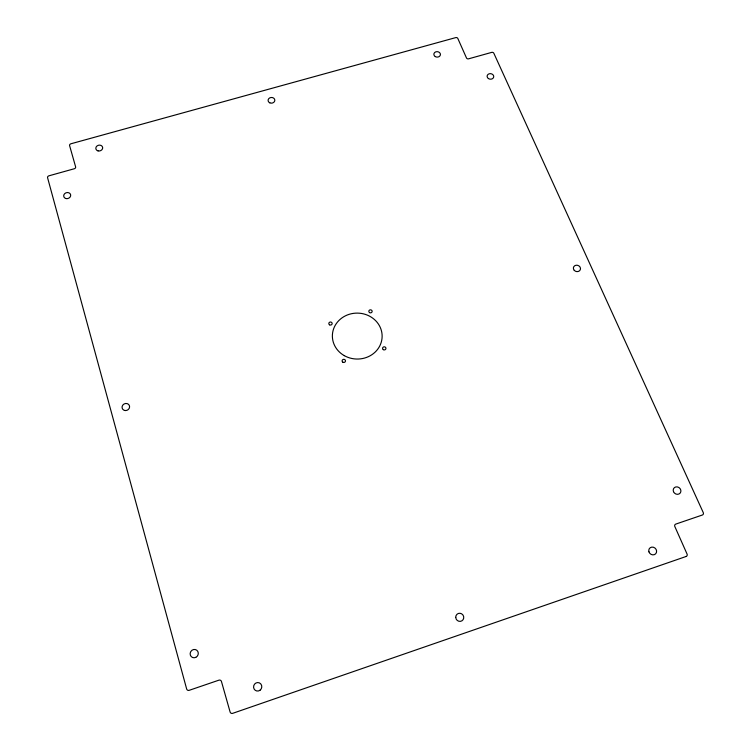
<?xml version="1.0" encoding="UTF-8"?>
<svg xmlns="http://www.w3.org/2000/svg" width="751" height="751" viewBox="0 0 751 751"><rect width="100%" height="100%" fill="white"/><g stroke="black" fill="none" stroke-linecap="round" stroke-linejoin="round"><path stroke-width="1.13" d="M686.085 556.491L232.679 713.337A2.178 2.056 -68.2 0 1 230.097 711.976L221.461 681.504A2.15 2.037 -63.4 0 0 218.916 680.162L189.196 690.319A2.159 2.028 -61.1 0 1 186.652 688.977L47.585 177.743A1.765 1.483 -16.4 0 1 48.899 175.828L74.33 168.74A1.755 1.483 -15 0 0 75.616 166.844L69.608 145.647A1.737 1.455 -14.4 0 1 70.885 143.788L455.716 37.616A1.643 1.352 5.8 0 1 457.828 38.479L466.474 57.94A1.652 1.371 6.5 0 0 468.605 58.822L491.708 52.382A1.652 1.361 7.6 0 1 493.839 53.255L703.274 512.623A2.028 1.812 39.1 0 1 702.335 515.026L675.787 524.095A2.037 1.831 40 0 0 674.82 526.517L687.052 554.022A2.065 1.849 42.5 0 1 686.085 556.491M342.907 362.226A1.69 1.568 -0.3 0 0 345.488 360.949A1.69 1.568 -0.3 0 0 343.01 359.504A1.69 1.568 -0.3 0 0 342.907 362.226M329.595 324.836A1.671 1.53 -1.6 0 0 332.149 323.597A1.671 1.53 -1.6 0 0 329.708 322.188A1.671 1.53 -1.6 0 0 329.595 324.836M369.52 312.566A1.662 1.521 2.7 0 0 372.139 311.505A1.662 1.521 2.7 0 0 369.802 309.956A1.662 1.521 2.7 0 0 369.52 312.566M383.282 349.628A1.68 1.558 4.7 0 0 385.93 348.53A1.68 1.558 4.7 0 0 383.554 346.943A1.68 1.558 4.7 0 0 383.282 349.628M344.296 355.645A24.886 22.971 1.4 0 0 382.128 336.73A24.886 22.971 1.4 0 0 345.338 315.871A24.886 22.971 1.4 0 0 344.296 355.645M260.099 690.178A4.281 4.093 -69 0 0 259.367 682.875A4.281 4.093 -69 0 0 253.594 687.381A4.281 4.093 -69 0 0 260.099 690.178M648.958 551.863A4.102 3.717 42.1 0 0 655.632 553.825A4.102 3.717 42.1 0 0 653.454 547.254A4.102 3.717 42.1 0 0 648.958 551.863M455.735 617.388A4.121 3.971 56 0 0 461.921 620.824A4.121 3.971 56 0 0 461.583 613.774A4.121 3.971 56 0 0 455.735 617.388M195.776 657.378A4.243 4.008 -57 0 0 196.706 650.169A4.243 4.008 -57 0 0 190.181 653.267A4.243 4.008 -57 0 0 195.776 657.378M125.342 410.562A3.83 3.492 -24.9 0 0 129.313 405.418A3.83 3.492 -24.9 0 0 122.826 405.061A3.83 3.492 -24.9 0 0 125.342 410.562M66.182 198.593A3.548 3.023 -16.3 0 0 70.603 194.631A3.548 3.023 -16.3 0 0 64.774 193.561A3.548 3.023 -16.3 0 0 66.182 198.593M673.506 491.689A3.999 3.586 37 0 0 680.134 493.135A3.999 3.586 37 0 0 677.505 486.939A3.999 3.586 37 0 0 673.506 491.689M574.271 270.369A3.605 3.173 17.8 0 0 580.326 269.637A3.605 3.173 17.8 0 0 576.205 265.225A3.605 3.173 17.8 0 0 574.271 270.369M488.403 78.545A3.333 2.779 7.9 0 0 493.717 76.921A3.333 2.779 7.9 0 0 489.154 73.795A3.333 2.779 7.9 0 0 488.403 78.545M98.052 150.904A3.473 2.929 -13.3 0 0 102.634 147.337A3.473 2.929 -13.3 0 0 97.039 145.947A3.473 2.929 -13.3 0 0 98.052 150.904M435.289 56.588A3.304 2.741 5 0 0 440.433 54.673A3.304 2.741 5 0 0 435.73 51.866A3.304 2.741 5 0 0 435.289 56.588M269.816 102.831A3.37 2.844 -3.6 0 0 274.828 100.221A3.37 2.844 -3.6 0 0 269.74 97.893A3.37 2.844 -3.6 0 0 269.816 102.831"/></g></svg>
